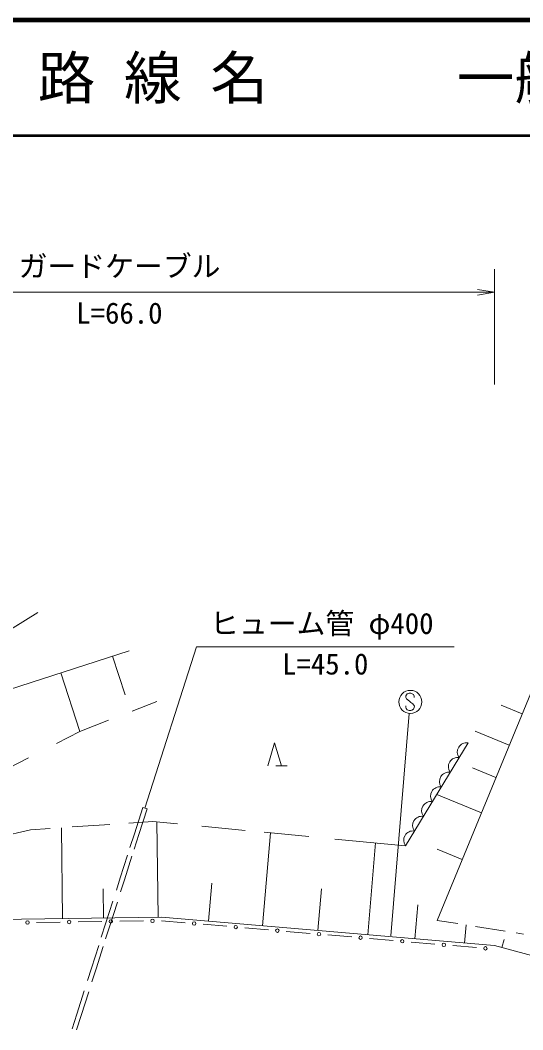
# Model space of a CAD drawing. Units: millimetres, scale not verified. Extents: x 40000 to 680000, y 20000 to 380000.
# Drawn here: x 178865 to 222462, y 292512 to 380000 of the extents above; entities that cross this region are included whole.
import ezdxf
from ezdxf.enums import TextEntityAlignment as Align

# ---------------------------------------------------------------- set-up
doc = ezdxf.new("R2010")
doc.units = ezdxf.units.MM
doc.header["$LTSCALE"] = 1000
for name, color, linetype, lineweight in [('M-BGD', 7, 'Continuous', 13), ('M-STR-STR3', 7, 'Continuous', 13), ('M-STR-STRC', 7, 'Continuous', 13), ('M-TTL', 2, 'Continuous', 140), ('M-TTL-LINE', 7, 'Continuous', 50), ('M-TTL-TXT', 7, 'Continuous', 13)]:
    doc.layers.add(name, color=color, linetype=linetype, lineweight=lineweight)
doc.styles.add('ＭＳ ゴシック', font='')
doc.styles.get('ＭＳ ゴシック').set_extended_font_data('MS Gothic')

# ---------------------------------------------------------------- blocks, each defined once
blk = doc.blocks.new('open_arrow')
at = {"color": 0, "linetype": 'Continuous', "lineweight": -2}
blk.add_lwpolyline([(7.5, 1.25), (0, 0), (7.5, -1.25)], dxfattribs=at)

msp = doc.modelspace()

# ---------------------------------------------------------------- linework, layer by layer
at = {"layer": 'M-BGD'}
for p, q in [((162367, 317491), (180410, 328672)), ((188314, 325363), (175919, 321367)), ((187960, 321528), (186873, 324898)), ((184029, 318365), (182390, 323453)), ((223348, 322187), (215022, 301998)), ((188583, 320130), (190710, 320954)), ((220573, 320649), (222403, 319895)), ((184029, 318365), (186538, 319337)), ((182005, 317321), (184029, 318365)), ((218328, 318403), (221285, 317184)), ((200332, 315373), (200932, 317373)), ((200932, 317373), (201532, 315373)), ((212285, 308460), (217714, 317372)), ((217714, 317372), (212285, 308460)), ((175594, 314014), (179587, 316074)), ((201032, 315373), (202032, 315373)), ((218089, 315202), (220122, 314363)), ((214997, 312912), (218865, 311317)), ((188767, 309497), (189495, 311776)), ((189165, 309429), (189876, 311654)), ((189876, 311654), (189495, 311776)), ((176992, 309197), (179760, 309843)), ((179760, 309843), (181474, 309959)), ((182442, 310024), (182546, 302149)), ((183361, 310087), (186645, 310309)), ((188280, 310419), (190363, 310560)), ((190363, 310560), (192508, 310355)), ((190731, 310525), (190840, 302259)), ((194611, 310153), (198390, 309791)), ((188385, 308300), (188767, 309497)), ((188757, 308151), (189165, 309429)), ((200563, 309583), (199876, 301518)), ((200015, 309635), (203906, 309263)), ((206171, 309046), (212285, 308460)), ((209684, 308709), (209006, 300741)), ((215030, 308177), (217201, 307282)), ((187547, 305677), (188173, 307638)), ((187917, 305521), (188564, 307546)), ((187210, 304621), (187547, 305677)), ((187576, 304454), (187917, 305521)), ((186073, 304737), (186106, 302196)), ((195486, 305214), (195206, 301916)), ((204996, 304737), (204687, 301109)), ((186270, 301681), (186904, 303665)), ((186635, 301508), (187296, 303578)), ((213358, 303351), (213106, 300392)), ((153935, 301772), (191131, 302262)), ((180276, 301819), (182341, 301846)), ((183891, 301867), (185956, 301894)), ((187505, 301915), (189571, 301942)), ((191120, 301962), (193182, 301787)), ((191131, 302262), (220019, 299804)), ((215022, 301998), (216822, 301711)), ((185903, 300531), (186270, 301681)), ((186277, 300387), (186635, 301508)), ((194729, 301655), (196792, 301480)), ((198338, 301348), (200401, 301172)), ((201948, 301041), (204010, 300865)), ((217550, 301595), (217416, 300025)), ((218356, 301467), (220940, 301055)), ((205557, 300734), (207619, 300558)), ((209166, 300426), (211228, 300251)), ((212775, 300119), (214837, 299944)), ((220832, 300348), (220642, 299637)), ((221874, 300906), (222522, 300803)), ((185051, 297866), (185679, 299831)), ((185451, 297801), (186068, 299733)), ((216384, 299812), (218447, 299637)), ((220019, 299804), (239892, 294477)), ((184706, 296785), (185051, 297866)), ((185087, 296662), (185451, 297801)), ((183771, 293859), (184423, 295898)), ((184155, 293746), (184813, 295804)), ((183369, 292597), (183771, 293859)), ((183761, 292512), (184155, 293746))]:
    msp.add_line(p, q, dxfattribs=at)
for centre in [(179501, 301809), (183116, 301857), (186731, 301904), (190346, 301952), (193956, 301721), (197565, 301414), (201174, 301107), (204783, 300799), (208392, 300492), (212002, 300185), (215611, 299878), (219220, 299571)]:
    msp.add_circle(centre, 150, dxfattribs=at)
for centre in [(217587, 316577), (216811, 315304), (216036, 314030), (215260, 312757), (214485, 311484), (213709, 310211), (212933, 308938)]:
    msp.add_arc(centre, 806, 80.94533, 216.3555, dxfattribs=at)
at = {"layer": 'M-STR-STR3'}
for p, q in [((219993, 348419), (219993, 358419)), ((154973, 356419), (219993, 356419)), ((189670, 311720), (194166, 325687)), ((194166, 325687), (216504, 325687))]:
    msp.add_line(p, q, dxfattribs=at)
at = {"layer": 'M-STR-STRC'}
for p, q in [((212425, 321625), (212301, 321441)), ((212301, 321441), (212304, 321309)), ((212304, 321309), (212367, 321180)), ((212367, 321180), (212622, 320998)), ((212617, 321691), (212425, 321625)), ((212738, 321688), (212617, 321691)), ((212988, 321570), (212738, 321688)), ((213051, 321438), (212988, 321570)), ((213051, 321309), (213051, 321438)), ((212304, 320461), (212301, 320582)), ((212343, 320358), (212304, 320461)), ((212427, 320248), (212343, 320358)), ((212614, 320187), (212427, 320248)), ((212622, 320998), (212751, 320867)), ((212849, 320216), (212749, 320187)), ((212751, 320867), (212930, 320751)), ((212991, 320308), (212849, 320216)), ((212930, 320751), (213057, 320551)), ((213051, 320440), (212991, 320308)), ((213057, 320551), (213051, 320440)), ((211011, 300661), (212613, 319933)), ((212749, 320187), (212614, 320187))]:
    msp.add_line(p, q, dxfattribs=at)
msp.add_circle((212708, 320928), 1000, dxfattribs=at)
at = {"layer": 'M-TTL'}
msp.add_line((680000, 380000), (40000, 380000), dxfattribs=at)
at = {"layer": 'M-TTL-LINE'}
msp.add_line((40000, 370000), (680000, 370000), dxfattribs=at)

# ---------------------------------------------------------------- block references
at = {"layer": 'M-STR-STR3', "xscale": 193, "yscale": 193, "rotation": 180}
msp.add_blockref('open_arrow', (219993, 356419), dxfattribs=at)

# ---------------------------------------------------------------- texts
at = {"layer": 'M-STR-STR3', "style": 'ＭＳ ゴシック'}
for s, p in [('ガードケーブル', (178733, 357215)), ('L=66.0', (183733, 353156)), ('ヒューム管 φ400', (195335, 326261)), ('L=45.0', (201585, 322749))]:
    msp.add_text(s, height=1833, dxfattribs=at).set_placement(p, align=Align.BOTTOM_LEFT)
at = {"layer": 'M-TTL-TXT', "style": 'ＭＳ ゴシック'}
for s, p in [('路 線 名', (180380, 375000)), ('一般国道262号', (216734, 375000))]:
    msp.add_text(s, height=3666, dxfattribs=at).set_placement(p, align=Align.MIDDLE_LEFT)

doc.saveas('drawing.dxf')
